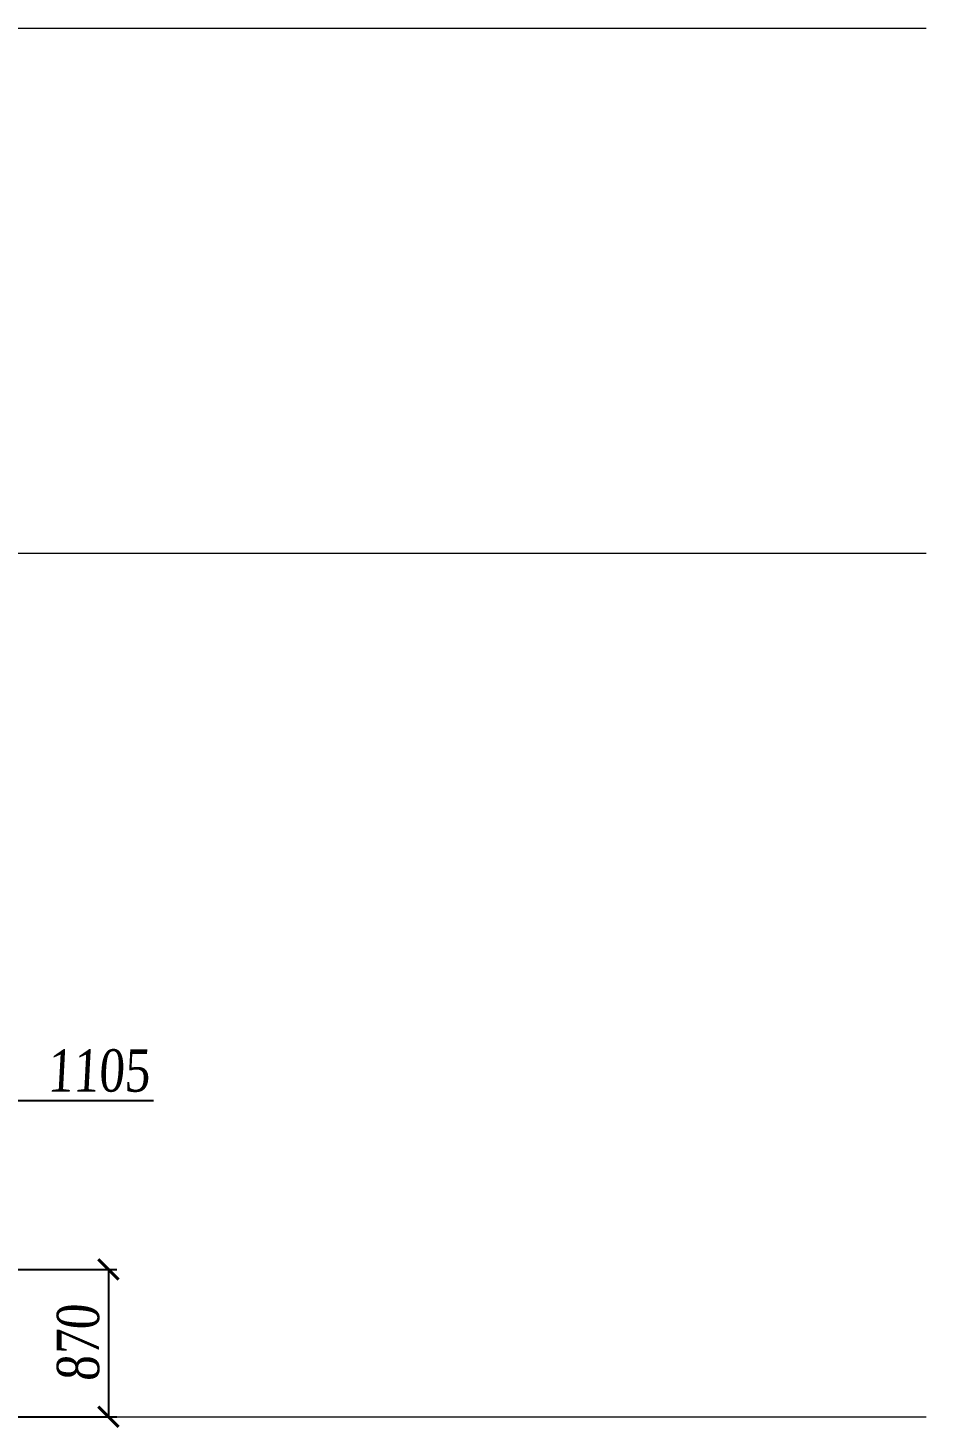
# Model space of a CAD drawing. Header units: inches. Extents: x -407541 to 6688123, y -998590 to 1205599.
# Drawn here: x 30883 to 36187, y 222671 to 230937 of the extents above; entities that cross this region are included whole.
import ezdxf

# ---------------------------------------------------------------- set-up
doc = ezdxf.new("R2010")
doc.units = ezdxf.units.IN
doc.header["$MEASUREMENT"] = 0
doc.linetypes.add('ACAD_ISO04W100', pattern=[30, 24, -3, 0, -3])
doc.layers.add('Оси', color=254, linetype='ACAD_ISO04W100', lineweight=5)
doc.layers.add('размер внутр', color=142, linetype='Continuous', lineweight=5)
doc.styles.add('STYLE2', font='times.ttf', dxfattribs={"width": 0.8, "oblique": 3})
doc.dimstyles.new('vnytren', dxfattribs={"dimtxt": 250, "dimasz": 120, "dimexe": 50, "dimexo": 0, "dimgap": 50, "dimtad": 1, "dimdec": 0, "dimzin": 0, "dimdsep": 46, "dimtxsty": 'STYLE2', "dimblk": 'ARCHTICK', "dimcen": 0, "dimadec": 0, "dimazin": 0, "dimtfac": 1, "dimtdec": 0, "dimtmove": 1, "dimatfit": 2, "dimldrblk": 'DOT', "dimfxl": 1, "dimtolj": 1, "dimtzin": 0, "dimarcsym": 0})

# ---------------------------------------------------------------- blocks, each defined once
blk = doc.blocks.new('_ARCHTICK')
at = {"color": 0, "linetype": 'ByBlock', "const_width": 0.15}
blk.add_lwpolyline([(-0.5, -0.5), (0.5, 0.5)], dxfattribs=at)
blk = doc.blocks.new('*D3315')
at = {"layer": 'размер внутр', "color": 0, "lineweight": -2, "ltscale": 0.1, "transparency": 16777216}
for p, q in [((30564.1, 223607.5), (31407.4, 223607.5)), ((31357.4, 223607.5), (31357.4, 222737.2)), ((30564.1, 222737.2), (31407.4, 222737.2))]:
    blk.add_line(p, q, dxfattribs=at)
at = {"layer": 'размер внутр', "color": 0, "lineweight": -2, "ltscale": 0.1, "transparency": 16777216, "xscale": 120, "yscale": 120, "zscale": 120}
for p, rotation in [((31357.4, 223607.5), 90), ((31357.4, 222737.2), 270)]:
    blk.add_blockref('_ARCHTICK', p, dxfattribs=dict(at, rotation=rotation))
at = {"layer": 'размер внутр', "color": 0, "ltscale": 0.1, "transparency": 16777216, "insert": (31179.9, 223172.4), "char_height": 250, "attachment_point": 5, "rotation": 90, "style": 'STYLE2'}
blk.add_mtext('\\A1;870', dxfattribs=at)
blk = doc.blocks.new('_Dot')
at = {"color": 0, "linetype": 'ByBlock', "lineweight": -2}
blk.add_line((-0.5, 0), (-1, 0), dxfattribs=at)
at = {"color": 0, "linetype": 'ByBlock', "const_width": 0.5}
blk.add_lwpolyline([(-0.25, 0, 1), (0.25, 0, 1)], format="xyb", close=True, dxfattribs=at)
blk = doc.blocks.new('*D3319')
at = {"layer": 'размер внутр', "color": 0, "lineweight": -2, "ltscale": 0.1, "transparency": 16777216}
for p, q in [((29103.2, 223609.2), (29103.2, 224653)), ((30208.7, 224603), (29103.2, 224603)), ((30208.7, 223609.2), (30208.7, 224653)), ((31623.6, 224603), (30208.7, 224603))]:
    blk.add_line(p, q, dxfattribs=at)
at = {"layer": 'размер внутр', "color": 0, "lineweight": -2, "ltscale": 0.1, "transparency": 16777216, "xscale": 120, "yscale": 120, "zscale": 120, "rotation": 180}
blk.add_blockref('_ARCHTICK', (29103.2, 224603), dxfattribs=at)
at = {"layer": 'размер внутр', "color": 0, "lineweight": -2, "ltscale": 0.1, "transparency": 16777216, "xscale": 120, "yscale": 120, "zscale": 120}
blk.add_blockref('_ARCHTICK', (30208.7, 224603), dxfattribs=at)
at = {"layer": 'размер внутр', "color": 0, "ltscale": 0.1, "transparency": 16777216, "insert": (31298.8, 224780.1), "char_height": 250, "attachment_point": 5, "style": 'STYLE2'}
blk.add_mtext('\\A1;1105', dxfattribs=at)

msp = doc.modelspace()

# ---------------------------------------------------------------- linework, layer by layer
at = {"layer": 'Оси', "ltscale": 0.3}
for p, q in [((1503.2, 230937.2), (36186.8, 230937.2)), ((1503.2, 227837.2), (36186.8, 227837.2)), ((1503.2, 222737.2), (36186.8, 222737.2))]:
    msp.add_line(p, q, dxfattribs=at)

# ---------------------------------------------------------------- dimensions: what is measured, and where the dimension line sits
at = {"layer": 'размер внутр', "ltscale": 0.1}
dim = msp.add_linear_dim(base=(29103.2437, 224602.9672), p1=(30208.7392, 223609.2236), p2=(29103.2437, 223609.2236), angle=180, dimstyle='vnytren', dxfattribs=at)
dim.commit()
dim.dimension.update_dxf_attribs({"geometry": '*D3319', "text_midpoint": (31298.7946, 224780.1302), "dimtype": 160})
dim = msp.add_linear_dim(base=(31357.4, 222737.2), p1=(30564.1, 223607.5), p2=(30564.1, 222737.2), angle=90, dimstyle='vnytren', dxfattribs=at)
dim.commit()
dim.dimension.update_dxf_attribs({"geometry": '*D3315', "text_midpoint": (31179.9, 223172.4)})

doc.saveas('drawing.dxf')
